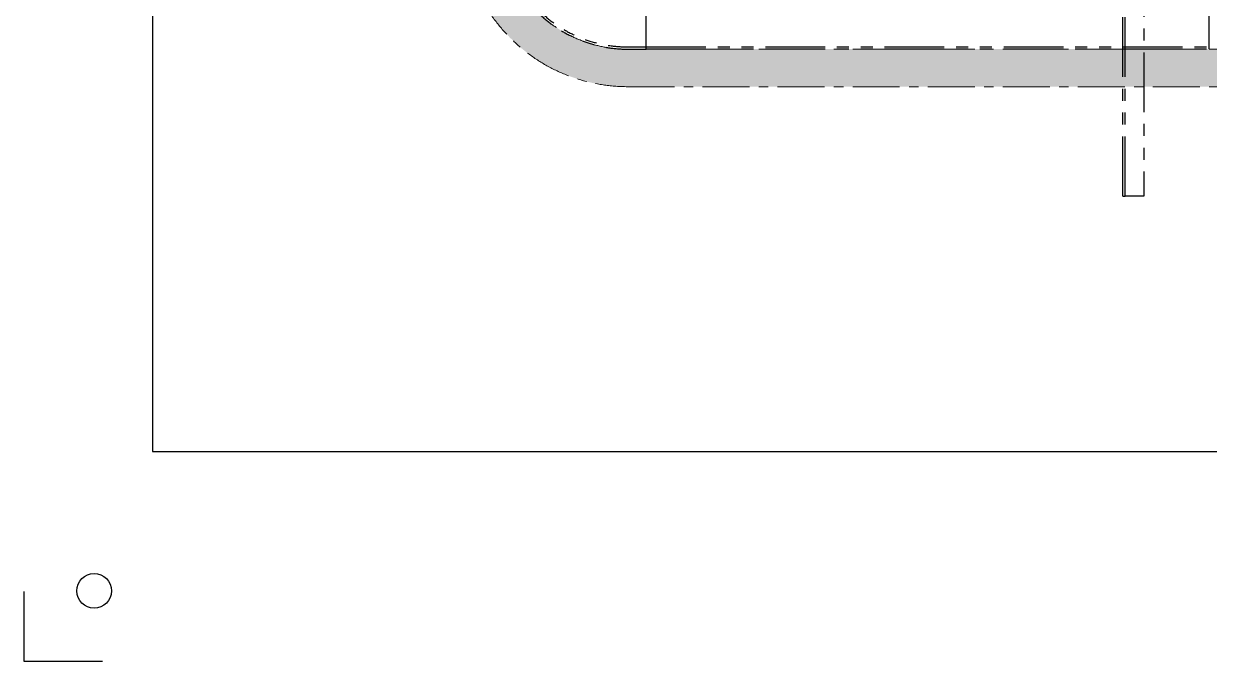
# Model space of a CAD drawing. Header units: millimetres. Extents: x -46397 to 283259, y -8690 to 23983.
# Drawn here: x -24354 to -21195, y 12845 to 14543 of the extents above; entities that cross this region are included whole.
import ezdxf

# ---------------------------------------------------------------- set-up
doc = ezdxf.new("R2010")
doc.units = ezdxf.units.MM
doc.linetypes.add('CENTER', pattern=[2, 1.25, -0.25, 0.25, -0.25])
doc.linetypes.add('PHANTOM', pattern=[63.50000000000001, 31.75, -6.35, 6.35, -6.35, 6.35, -6.35])
doc.layers.add('Dtext', color=255, linetype='Continuous', lineweight=20)
doc.layers.add('DUONGTAM', color=1, linetype='CENTER', lineweight=0)
doc.styles.add('Chu va so', font='arial.ttf')
doc.styles.add('TCVN', font='arial.ttf')

# ---------------------------------------------------------------- blocks, each defined once
blk = doc.blocks.new('BO-2')
at = {"color": 251, "linetype": 'PHANTOM', "ltscale": 5}
for p, q in [((-2997.666515387988, -993.3350361257558), (-2997.666515387988, -2.335036126221894)), ((-1497.666515388119, -992.3350361258586), (-1497.666515388119, -2.335036126309205)), ((-1727.697747247792, -1384.609817137762), (-1727.697747247793, -682.0955596933077)), ((-1721.697747247788, -1384.609817137762), (-1721.697747247789, -684.6098171377621)), ((-1671.717747272055, -684.6098171377621), (-1671.717747272054, -1384.609817137762)), ((-3047.666515388184, -987.3350361258576), (-2997.666515388184, -987.3350361258576)), ((-3047.666515387988, -993.3350361257558), (-2997.666515387988, -993.3350361257558)), ((-2997.666515388184, -987.3350361258576), (-1497.666515388119, -987.3350361258586)), ((-2997.666515388184, -992.3350361258576), (-1497.666515388119, -992.3350361258586)), ((-1727.697747247792, -1384.609817137762), (-1725.697747247792, -1384.609817137762)), ((-1725.697747247792, -1384.609817137762), (-1721.697747247792, -1384.609817137762)), ((-1671.717747272054, -1384.609817137762), (-1721.697747247788, -1384.609817137762))]:
    blk.add_line(p, q, dxfattribs=at)
for centre, radius, start in [((-3047.666515387988, -652.435036125376), 340.9000000000037, 206.8755940715699), ((-3047.666515387991, -652.4350361253905), 334.899999999995, 206.8755941500573)]:
    blk.add_arc(centre, radius, start, 270, dxfattribs=at)
blk = doc.blocks.new('*U1840')
at = {"lineweight": 25}
for points in [[(0, 0), (16755.87448414474, 0), (16755.87448414474, 10975.97352968365), (0, 10975.97352968365)], [(0, 0), (12669.0758857044, 0), (12669.0758857044, 10975.97352968365), (0, 10975.97352968365)]]:
    blk.add_lwpolyline(points, close=True, dxfattribs=at)
at = {"lineweight": 25, "elevation": -0.497611230645626}
blk.add_lwpolyline([(-377.3341197852805, -410.2097926072121), (-377.3341197852805, -615.1041730132381), (-146.5638309789839, -615.1041730132381)], dxfattribs=at)
at = {"lineweight": 25}
blk.add_circle((-170.9099197378683, -408.6799729662778, -0.497611230645626), 50.83269737125226, dxfattribs=at)
at = {"layer": 'Dtext', "ltscale": 0.1}
for tag, p, height, style in [('REV_3', (12777.01998178306, 4122.595541921245), 72.97835082304653, 'TCVN'), ('FOR_APPROVAL3', (13506.88379500667, 4117.459143427712, -0.6601965626605263), 87.57402098765583, 'TCVN'), ('FOR_APPROVAL2', (13506.88379500667, 3845.005903531679, -0.6601965626605263), 87.57402098765583, 'TCVN'), ('REV_2', (12777.01998178306, 3850.142302026221), 72.97835082304653, 'TCVN'), ('FOR_APPROVAL1', (13506.88379500667, 3572.552675478804, -0.6318194461300569), 87.57402098765583, 'TCVN'), ('REV_1', (12777.01998138832, 3577.689062130215), 72.97835082304653, 'TCVN'), ('REV_0', (12777.01998178306, 3305.235822235195), 72.97835082304653, 'TCVN'), ('NGUOI_VE', (14284.44757114597, 3301.342667131742, -0.6133649869149843), 87.57402098765583, 'TCVN'), ('NGUOI_KIEM_2', (15058.3308489532, 3301.342667131742, -0.712834296636296), 87.57402098765583, 'TCVN'), ('NGUOI_DUYET', (15993.13131146353, 3301.342667131742, -0.712834296636296), 87.57402098765583, 'TCVN'), ('1.1_A4', (16040.01854118213, 166.2027495990373, -0.6779322583101781), 87.57402098765583, 'Chu va so'), ('A4_A4', (16331.43570809459, 166.2027495990373, -0.6779322583101781), 87.57402098765583, 'Chu va so'), ('REV.', (16571.40580941325, 166.2027495990373, -0.6779322583101781), 87.57402098765583, 'Chu va so')]:
    blk.add_attdef(tag, p, '', height=height, dxfattribs=dict(at, style=style))
for tag, p, height, style, width in [('NGAY_REV03', (12961.97731521531, 4117.459159217214, -0.6601965626605263), 75.8974848559684, 'TCVN', 0.95), ('NGAY_REV02', (12961.97731521531, 3845.005919322218, -0.6601965626605263), 75.8974848559684, 'TCVN', 0.95), ('NGAY_REV01', (12961.97731521531, 3572.552679426186, -0.6601965626605263), 75.8974848559684, 'TCVN', 0.95), ('NGAY_REV0', (12961.97731521531, 3300.099439530181, -0.7169507981882811), 75.8974848559684, 'TCVN', 0.95), ('DWD.NO', (12955.19321075817, 71.04984279513532, -0.6779322583101781), 116.7653613168744, 'Chu va so', 0.85)]:
    blk.add_attdef(tag, p, '', height=height, dxfattribs=dict(at, style=style, width=width))
at = {"layer": 'Dtext', "lineweight": 25, "ltscale": 0.1, "style": 'Chu va so'}
for tag, p, height in [('PROJECT_CODE', (13799.12366572146, 1371.995185943195), 175.1480419753117), ('TITLE1', (13040.5960709774, 1046.318567712862, -0.6779322583104245), 116.7653613168744), ('TITLE2', (13040.5960709774, 771.7328020906507, -0.6779322583104245), 116.7653613168744), ('TITLE3', (13040.5960709774, 499.2795621956276, -0.6779322583104245), 116.7653613168744)]:
    blk.add_attdef(tag, p, '', height=height, dxfattribs=at)

msp = doc.modelspace()

# ---------------------------------------------------------------- hatches: boundary and pattern name
h = msp.add_hatch()
h.set_pattern_fill('AR-HBONE', color=1, scale=0.3)
h.set_pattern_definition([(45, (0, 17679.12712040497), (0, 43.10522938113193), [91.44, -30.48]), (135, (21.5526, 17700.67972040497), (4.263256414560601e-15, 43.10522938113193), [91.44, -30.48])])
edge = h.paths.add_edge_path()
edge.add_arc((-16645.19253704807, 14816.54889733618), 440.8999999998832, 270, 333.1244059378949)
edge.add_arc((-17927.96359952932, 15466.6488973356), 1878.999999561288, 333.1244059378992, 386.8755940621028)
edge.add_arc((-16645.1925370481, 16116.74889733509), 440.8999999998749, 26.87559406210284, 89.99999999999622)
edge.add_line((-16645.19253704807, 16557.64889733497), (-22745.19253693914, 16557.64889733495))
edge.add_arc((-22745.1925369392, 16116.74889733515), 440.8999999997932, 89.99999999999244, 153.1244059379017)
edge.add_arc((-21462.42147445781, 15466.64889733562), 1878.999999561377, 153.1244059378998, 206.8755940621002)
edge.add_arc((-22745.19253693917, 14816.54889733616), 440.8999999998501, 206.8755940621049, 270.0000000000038)
edge.add_line((-22745.19253693914, 14375.64889733629), (-18542.95520736778, 14375.64889733629))
edge.add_line((-18542.95520736778, 14375.64889733629), (-16645.19253704807, 14375.64889733629))
edge = h.paths.add_edge_path(flags=16)
edge.add_arc((-21462.42147445786, 15466.64889733565), 1778.99999956132, 153.1244059379001, 206.875594062102, ccw=False)
edge.add_arc((-22745.19253693911, 16116.74889733502), 340.8999999999361, 90.00000000000489, 153.1244059378912, ccw=False)
edge.add_line((-22745.19253693914, 16457.64889733495), (-16645.19253704807, 16457.64889733495))
edge.add_arc((-16645.19253704805, 16116.74889733514), 340.899999999805, 26.875594062099026, 90.00000000000489, ccw=False)
edge.add_arc((-17927.96359952941, 15466.64889733559), 1778.999999561374, -26.87559406209931, 26.875594062101413, ccw=False)
edge.add_arc((-16645.19253704802, 14816.5488973361), 340.8999999998056, 269.9999999999902, 333.12440593790194, ccw=False)
edge.add_line((-16645.19253704807, 14475.64889733629), (-22745.19253693914, 14475.64889733629))
edge.add_arc((-22745.19253693914, 14816.54889733615), 340.8999999998623, 206.8755940621037, 270, ccw=False)

# ---------------------------------------------------------------- linework, layer by layer
at = {"layer": 'DUONGTAM', "color": 5, "lineweight": 0, "ltscale": 100}
for points in [[(-16251.91407128057, 16316.05985629978, 0.2826152578026899), (-16645.19253704807, 16557.64889733495), (-22745.19253693914, 16557.64889733495, 0.2826152578026953), (-23138.47100270668, 16316.05985629977, 0.2389308369178763), (-23138.47100270668, 14617.23793837147, 0.2826152578026924), (-22745.19253693914, 14375.64889733629), (-16645.19253704807, 14375.64889733629, 0.2826152578026959), (-16251.91407128054, 14617.23793837147, 0.2389308369178782)], [(-16341.11308823852, 16270.85437683397, 0.2826152578026979), (-16645.19253704807, 16457.64889733495), (-22745.19253693914, 16457.64889733495, 0.2826152578026818), (-23049.27198574872, 16270.85437683396, 0.2389308369178763), (-23049.2719857487, 14662.44341783728, 0.2826152578026784), (-22745.19253693914, 14475.64889733629), (-16645.19253704807, 14475.64889733629, 0.2826152578026827), (-16341.11308823849, 14662.44341783728, 0.2389308369178782)]]:
    msp.add_lwpolyline(points, format="xyb", close=True, dxfattribs=at)

# ---------------------------------------------------------------- block references
msp.add_blockref('BO-2', (-19697.52602160568, 15468.98393346193, -1.499105149170271))

# ---------------------------------------------------------------- next in the draw order: block references
at = {"xscale": 0.9084576280678549, "yscale": 0.9084576280678549, "zscale": 0.9084576280678549}
msp.add_blockref('*U1840', (-24011.18156305642, 13403.98559012583), dxfattribs=at)

doc.saveas('drawing.dxf')
